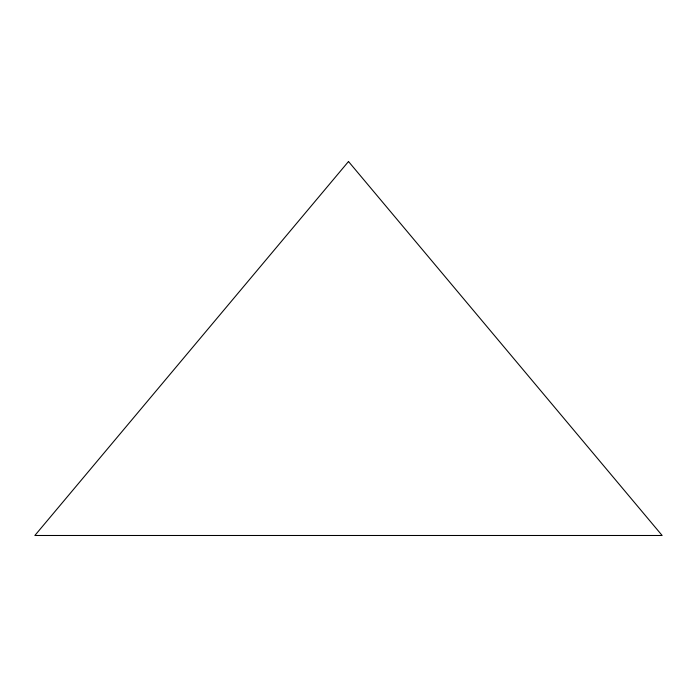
<?xml version="1.0" encoding="UTF-8"?>
<svg xmlns="http://www.w3.org/2000/svg" width="697" height="697" viewBox="0 0 697 697"><rect width="100%" height="100%" fill="white"/><g stroke="black" fill="none" stroke-linecap="round" stroke-linejoin="round"><path stroke-width="1.05" d="M348.5 161.512L34.85 535.488L662.15 535.488L348.5 161.512"/></g></svg>
